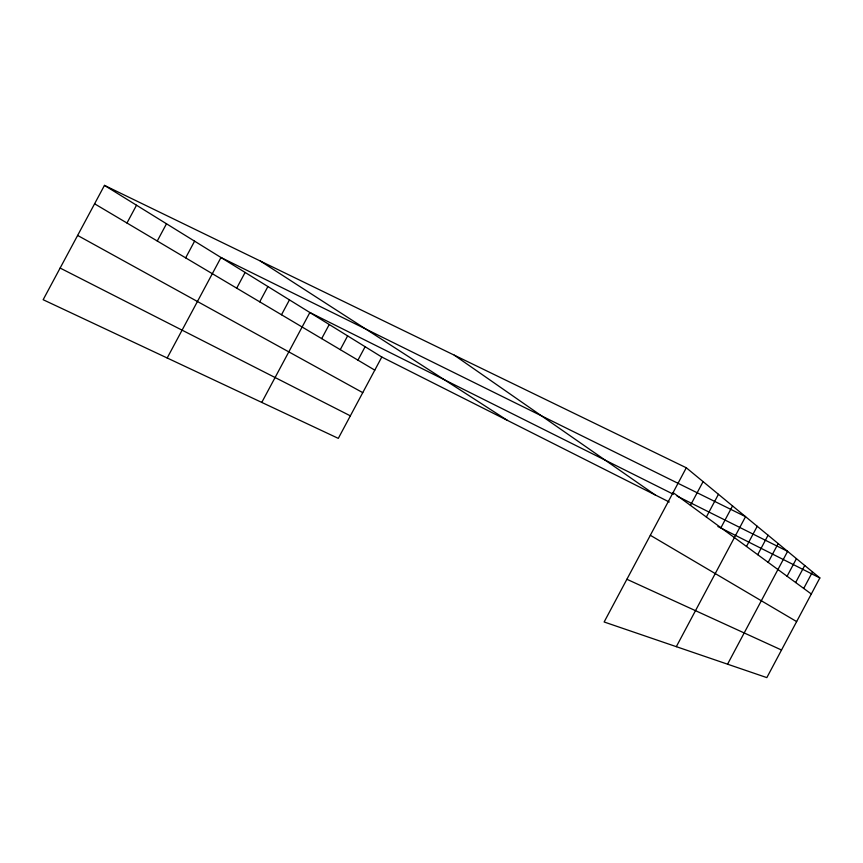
<?xml version="1.0" encoding="UTF-8"?>
<svg xmlns="http://www.w3.org/2000/svg" width="863" height="863" viewBox="0 0 863 863"><rect width="100%" height="100%" fill="white"/><g stroke="black" fill="none" stroke-linecap="round" stroke-linejoin="round"><path stroke-width="1.29" d="M686.301 467.778L604.132 621.986L766.84 677.617L819.85 577.951L686.301 467.778L104.466 185.383L43.15 299.72L338.307 438.372L381.791 357.034L104.466 185.383M690.443 505.362L703.086 481.63M706.344 517.023L718.448 494.294M720.939 527.725L732.547 505.934M676.322 646.667L745.546 516.657L220.993 257.508L167.185 357.983M746.484 546.452L757.218 526.279M757.703 554.693L768.07 535.233M768.167 562.363L778.167 543.571M727.563 664.186L787.606 551.36L677.077 496.096M787.078 576.236L796.441 558.641M795.664 582.525L804.726 565.481M803.723 588.437L812.515 571.899M281.5 314.758L289.45 299.882M261.769 402.417L309.871 312.514L673.464 494.294M321.683 338.62L329.235 324.51M340.27 349.644L347.627 335.89M357.951 360.141L365.125 346.721M126.969 223.021L136.516 205.221M157.26 241.004L166.494 223.776M185.653 257.864L194.596 241.165M236.699 288.166L245.114 272.438M259.72 301.834L267.908 286.548M626.894 579.278L781.511 650.022M381.791 357.034L669.278 502.018M717.887 526.527L819.85 577.951M60.13 268.059L350.346 415.847M77.616 235.437L362.751 392.643M650.335 535.287L796.635 621.587M94.596 203.797L374.779 370.141M260.281 261.004L507.476 420.421M454.272 355.168L655.082 494.855M673.075 492.611L811.306 594.003"/></g></svg>
